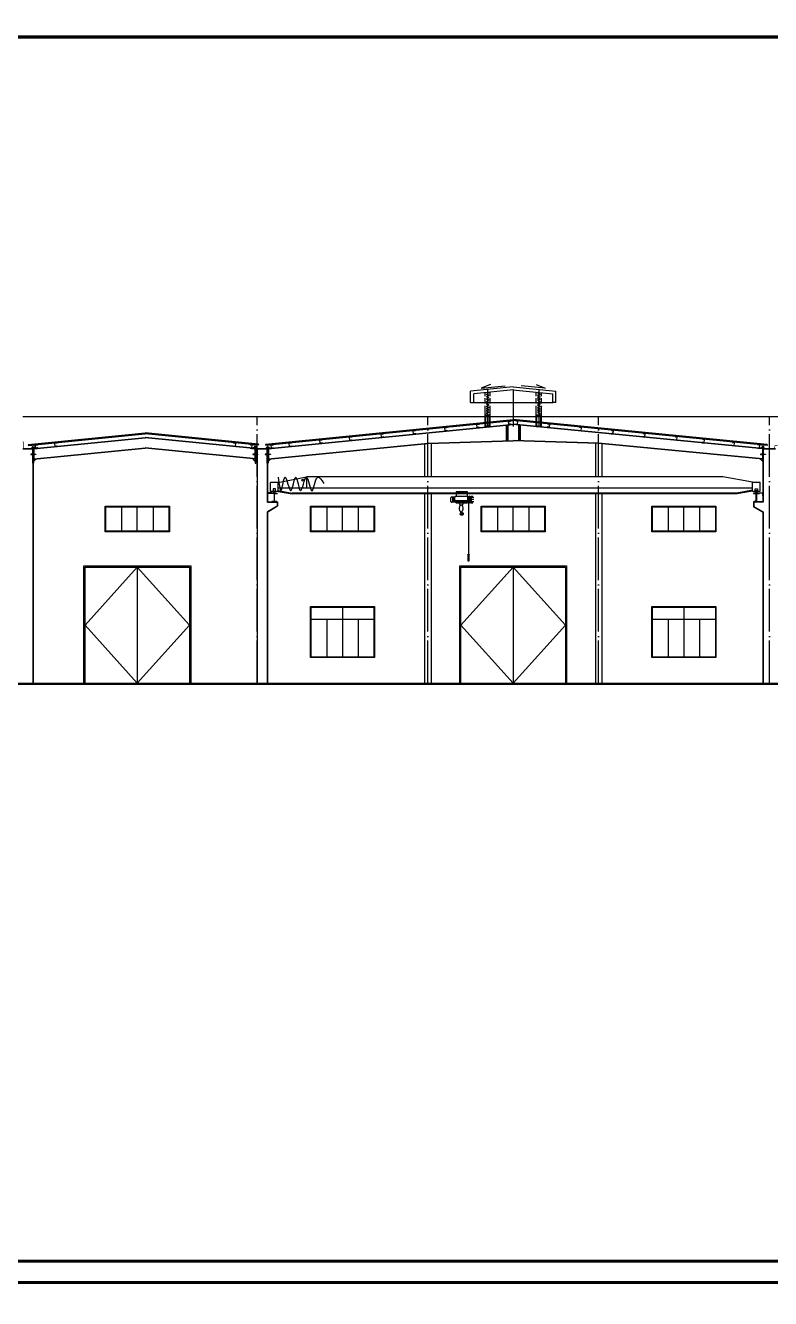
# Model space of a CAD drawing. Extents: x 4150464 to 4450492, y 75142 to 874437.
# Drawn here: x 4257031 to 4291934, y 137392 to 197079 of the extents above; entities that cross this region are included whole.
import ezdxf

# ---------------------------------------------------------------- set-up
doc = ezdxf.new("R2010")
doc.units = 0
doc.header["$LTSCALE"] = 1000
doc.header["$MEASUREMENT"] = 0
doc.linetypes.add('DASH', pattern=[0.35, 0.25, -0.1])
doc.linetypes.add('DOTE', pattern=[2.42, 2, -0.2, 0.02, -0.2])
for name, color, linetype in [('DIM_ELEV', 3, 'Continuous'), ('DOTE', 8, 'DOTE'), ('JC', 7, 'Continuous'), ('PUB_DIM', 3, 'Continuous'), ('PUB_TITLE', 4, 'Continuous'), ('卫浴', 7, 'Continuous'), ('图层8', 30, 'Continuous'), ('天沟', 7, 'Continuous'), ('窗', 4, 'Continuous'), ('线', 144, 'Continuous'), ('钢架', 3, 'Continuous'), ('门', 4, 'Continuous')]:
    doc.layers.add(name, color=color, linetype=linetype)

# ---------------------------------------------------------------- blocks, each defined once
blk = doc.blocks.new('A$C631C2DB8')
for p, q in [((10, 68), (0, 68)), ((170, 68), (180, 68))]:
    blk.add_line(p, q)
for points in [[(0, 68), (0, 0), (180, 0), (180, 68)], [(10, 68), (10, 10), (170, 10), (170, 68)]]:
    blk.add_lwpolyline(points)
blk = doc.blocks.new('TT')
at = {"layer": '图层8'}
for p, q in [((391101, -82693), (391185, -82686)), ((391114, -82852), (391101, -82693)), ((391105, -82697), (391181, -82691)), ((391117, -82848), (391105, -82697)), ((391197, -82846), (391114, -82852)), ((391193, -82842), (391117, -82848)), ((391181, -82691), (391183, -82713)), ((391183, -82713), (391187, -82713)), ((391183, -82713), (391183, -82713)), ((391185, -82686), (391187, -82713)), ((391191, -82819), (391191, -82819)), ((391191, -82819), (391195, -82819)), ((391191, -82819), (391193, -82842)), ((391195, -82819), (391197, -82846))]:
    blk.add_line(p, q, dxfattribs=at)
blk = doc.blocks.new('L100X80X8')
at = {"color": 6, "ltscale": 0.5}
for p, q in [((0, 0), (0, 320)), ((399, 0), (0, 0)), ((30, 80), (30, 288)), ((375, 30), (80, 30))]:
    blk.add_line(p, q, dxfattribs=at)
for centre, radius, start, end in [((-31, 260), 67.2, 24.71323, 62.48658), ((80, 80), 50, 180, 270), ((352, -13), 48.3, 15.43619, 62.57294)]:
    blk.add_arc(centre, radius, start, end, dxfattribs=at)
blk = doc.blocks.new('dfgdg')
at = {"linetype": 'Continuous'}
h = blk.add_hatch(color=3, dxfattribs=at)
h.paths.add_polyline_path([(1659821, -316997), (1659821, -317017), (1659811, -317017), (1659811, -316997)])
h.paths.add_polyline_path([(1659821, -316977), (1659821, -316997), (1659811, -316997), (1659811, -316977)])
h.paths.add_polyline_path([(1659811, -316977), (1659811, -316997), (1659801, -316997), (1659801, -316977)])
h.paths.add_polyline_path([(1659811, -316997), (1659811, -317017), (1659801, -317017), (1659801, -316997)])
h = blk.add_hatch(color=3, dxfattribs=at)
h.paths.add_polyline_path([(1659821, -316997), (1659821, -316977), (1659811, -316977), (1659811, -316997)])
h.paths.add_polyline_path([(1659821, -317017), (1659821, -316997), (1659811, -316997), (1659811, -317017)])
h.paths.add_polyline_path([(1659811, -317017), (1659811, -316997), (1659801, -316997), (1659801, -317017)])
h.paths.add_polyline_path([(1659811, -316997), (1659811, -316977), (1659801, -316977), (1659801, -316997)])
h = blk.add_hatch(color=3, dxfattribs=at)
h.paths.add_polyline_path([(1659821, -316997), (1659821, -317017), (1659811, -317017), (1659811, -316997)])
h.paths.add_polyline_path([(1659821, -316977), (1659821, -316997), (1659811, -316997), (1659811, -316977)])
h.paths.add_polyline_path([(1659811, -316977), (1659811, -316997), (1659801, -316997), (1659801, -316977)])
h.paths.add_polyline_path([(1659811, -316997), (1659811, -317017), (1659801, -317017), (1659801, -316997)])
h = blk.add_hatch(color=3, dxfattribs=at)
h.paths.add_polyline_path([(1659821, -316997), (1659821, -316977), (1659811, -316977), (1659811, -316997)])
h.paths.add_polyline_path([(1659821, -317017), (1659821, -316997), (1659811, -316997), (1659811, -317017)])
h.paths.add_polyline_path([(1659811, -317017), (1659811, -316997), (1659801, -316997), (1659801, -317017)])
h.paths.add_polyline_path([(1659811, -316997), (1659811, -316977), (1659801, -316977), (1659801, -316997)])
h = blk.add_hatch(color=3, dxfattribs=at)
h.paths.add_polyline_path([(1682625, -316997), (1682625, -317017), (1682635, -317017), (1682635, -316997)])
h.paths.add_polyline_path([(1682625, -316977), (1682625, -316997), (1682635, -316997), (1682635, -316977)])
h.paths.add_polyline_path([(1682635, -316977), (1682635, -316997), (1682645, -316997), (1682645, -316977)])
h.paths.add_polyline_path([(1682635, -316997), (1682635, -317017), (1682645, -317017), (1682645, -316997)])
h = blk.add_hatch(color=3, dxfattribs=at)
h.paths.add_polyline_path([(1682625, -316997), (1682625, -316977), (1682635, -316977), (1682635, -316997)])
h.paths.add_polyline_path([(1682625, -317017), (1682625, -316997), (1682635, -316997), (1682635, -317017)])
h.paths.add_polyline_path([(1682635, -317017), (1682635, -316997), (1682645, -316997), (1682645, -317017)])
h.paths.add_polyline_path([(1682635, -316997), (1682635, -316977), (1682645, -316977), (1682645, -316997)])
h = blk.add_hatch(color=3, dxfattribs=at)
h.paths.add_polyline_path([(1682625, -316997), (1682625, -317017), (1682635, -317017), (1682635, -316997)])
h.paths.add_polyline_path([(1682625, -316977), (1682625, -316997), (1682635, -316997), (1682635, -316977)])
h.paths.add_polyline_path([(1682635, -316977), (1682635, -316997), (1682645, -316997), (1682645, -316977)])
h.paths.add_polyline_path([(1682635, -316997), (1682635, -317017), (1682645, -317017), (1682645, -316997)])
h = blk.add_hatch(color=3, dxfattribs=at)
h.paths.add_polyline_path([(1682625, -316997), (1682625, -316977), (1682635, -316977), (1682635, -316997)])
h.paths.add_polyline_path([(1682625, -317017), (1682625, -316997), (1682635, -316997), (1682635, -317017)])
h.paths.add_polyline_path([(1682635, -317017), (1682635, -316997), (1682645, -316997), (1682645, -317017)])
h.paths.add_polyline_path([(1682635, -316997), (1682635, -316977), (1682645, -316977), (1682645, -316997)])
for p, q in [((1660111, -316499), (1661436, -316227)), ((1680937, -316227), (1661436, -316227)), ((1682337, -316491), (1680937, -316227)), ((1660111, -316499), (1659759, -316499)), ((1659882, -316915), (1659759, -316915)), ((1660111, -316915), (1659988, -316915)), ((1660111, -316873), (1660767, -316995)), ((1660111, -316915), (1660761, -317035)), ((1682337, -316866), (1681605, -316996)), ((1682337, -316907), (1681611, -317036)), ((1682337, -316491), (1682689, -316491)), ((1682337, -316907), (1682460, -316907)), ((1682565, -316907), (1682689, -316907)), ((1659811, -317015), (1659811, -316979)), ((1662245, -317035), (1660761, -317035)), ((1681611, -317036), (1660761, -317035)), ((1662245, -316995), (1660767, -316995)), ((1681605, -316996), (1660767, -316995)), ((1682635, -317015), (1682635, -316979))]:
    blk.add_line(p, q)
at = {"color": 7}
for p, q in [((1661436, -316227), (1661436, -316750)), ((1659759, -316915), (1659759, -316499)), ((1659907, -316938), (1659907, -316903)), ((1659907, -316903), (1659963, -316903)), ((1659912, -316925), (1659912, -316903)), ((1659915, -316922), (1659912, -316925)), ((1659912, -316925), (1659914, -316928)), ((1659914, -316928), (1659925, -316929)), ((1659915, -316922), (1659929, -316917)), ((1659925, -316929), (1659932, -316930)), ((1659929, -316917), (1659935, -316915)), ((1659932, -316930), (1659932, -316936)), ((1659932, -316936), (1659932, -316986)), ((1659935, -316915), (1659935, -316903)), ((1659941, -316917), (1659935, -316915)), ((1659938, -316930), (1659937, -316936)), ((1659937, -316936), (1659937, -316986)), ((1659944, -316929), (1659938, -316930)), ((1659955, -316922), (1659941, -316917)), ((1659955, -316928), (1659944, -316929)), ((1659955, -316922), (1659957, -316925)), ((1659957, -316925), (1659955, -316928)), ((1659957, -316925), (1659957, -316903)), ((1659963, -316938), (1659963, -316903)), ((1660111, -316915), (1660111, -316499)), ((1660111, -316750), (1670385, -316750)), ((1660111, -316750), (1682337, -316750)), ((1682337, -316907), (1682337, -316491)), ((1682540, -316895), (1682484, -316895)), ((1682484, -316930), (1682484, -316895)), ((1682490, -316917), (1682490, -316895)), ((1682493, -316914), (1682490, -316917)), ((1682490, -316917), (1682492, -316920)), ((1682492, -316920), (1682503, -316921)), ((1682493, -316914), (1682506, -316909)), ((1682503, -316921), (1682510, -316922)), ((1682506, -316909), (1682512, -316907)), ((1682510, -316922), (1682510, -316928)), ((1682510, -316928), (1682510, -316978)), ((1682512, -316907), (1682512, -316895)), ((1682518, -316909), (1682512, -316907)), ((1682516, -316922), (1682515, -316928)), ((1682515, -316928), (1682515, -316978)), ((1682522, -316921), (1682516, -316922)), ((1682533, -316914), (1682518, -316909)), ((1682533, -316920), (1682522, -316921)), ((1682533, -316914), (1682535, -316917)), ((1682535, -316917), (1682533, -316920)), ((1682535, -316917), (1682535, -316895)), ((1682540, -316930), (1682540, -316895)), ((1682689, -316907), (1682689, -316491)), ((1659917, -316992), (1659915, -316995)), ((1659915, -316995), (1659955, -316995)), ((1659930, -316990), (1659917, -316992)), ((1659932, -316986), (1659930, -316990)), ((1659937, -316986), (1659939, -316990)), ((1659939, -316990), (1659953, -316992)), ((1659953, -316992), (1659955, -316995)), ((1668204, -317388), (1668204, -317211)), ((1668242, -317173), (1668408, -317173)), ((1668408, -317427), (1668242, -317427)), ((1668283, -317173), (1668283, -317427)), ((1668283, -317190), (1668408, -317190)), ((1668283, -317222), (1668408, -317222)), ((1668283, -317258), (1668408, -317258)), ((1668283, -317275), (1668408, -317275)), ((1668283, -317316), (1668408, -317316)), ((1668283, -317352), (1668408, -317352)), ((1668283, -317369), (1668408, -317369)), ((1668283, -317410), (1668408, -317410)), ((1668457, -317140), (1668408, -317173)), ((1668408, -317337), (1668986, -317337)), ((1668457, -317460), (1668408, -317427)), ((1668457, -317140), (1669007, -317140)), ((1668457, -317460), (1668937, -317460)), ((1668937, -317460), (1668986, -317427)), ((1668986, -317140), (1668986, -317460)), ((1669007, -317140), (1669007, -317460)), ((1669007, -317157), (1669060, -317157)), ((1669007, -317443), (1669060, -317443)), ((1669060, -317150), (1669060, -317450)), ((1669080, -317150), (1669080, -317450)), ((1669080, -317157), (1669144, -317157)), ((1669080, -317443), (1669144, -317443)), ((1669144, -317140), (1669144, -317460)), ((1669144, -317140), (1669238, -317140)), ((1669144, -317460), (1669238, -317460)), ((1669156, -317140), (1669156, -317460)), ((1669272, -317197), (1669156, -317197)), ((1669272, -317300), (1669156, -317300)), ((1669272, -317402), (1669156, -317402)), ((1682495, -316984), (1682493, -316987)), ((1682533, -316987), (1682493, -316987)), ((1682508, -316982), (1682495, -316984)), ((1682510, -316978), (1682508, -316982)), ((1682515, -316978), (1682517, -316982)), ((1682517, -316982), (1682531, -316984)), ((1682531, -316984), (1682533, -316987)), ((1669004, -319888), (1669020, -319867)), ((1669020, -319867), (1669046, -319867)), ((1669034, -319898), (1669034, -319908)), ((1669046, -319867), (1669063, -319888))]:
    blk.add_line(p, q, dxfattribs=at)
at = {"color": 3}
for p, q in [((1659811, -317028), (1659811, -316967)), ((1659811, -316967), (1659811, -317028)), ((1659811, -317028), (1659811, -316967)), ((1659811, -316967), (1659811, -317028)), ((1682635, -317028), (1682635, -316967)), ((1682635, -316967), (1682635, -317028)), ((1682635, -317028), (1682635, -316967)), ((1682635, -316967), (1682635, -317028))]:
    blk.add_line(p, q, dxfattribs=at)
at = {"color": 5}
for p, q in [((1668586, -317460), (1668632, -317589)), ((1668783, -317460), (1668737, -317589)), ((1669033, -317443), (1669033, -319867))]:
    blk.add_line(p, q, dxfattribs=at)
blk.add_lwpolyline([(1660111, -316255), (1660146, -316512), (1660182, -316727), (1660200, -316807), (1660219, -316861), (1660229, -316876), (1660238, -316884), (1660248, -316882), (1660258, -316871), (1660278, -316819), (1660299, -316736), (1660343, -316526), (1660367, -316422), (1660392, -316334), (1660418, -316275), (1660431, -316259), (1660445, -316255), (1660460, -316264), (1660475, -316286), (1660507, -316359), (1660572, -316574), (1660605, -316687), (1660639, -316785), (1660672, -316853), (1660688, -316872), (1660704, -316877), (1660719, -316869), (1660735, -316848), (1660765, -316777), (1660823, -316564), (1660878, -316352), (1660906, -316282), (1660919, -316262), (1660933, -316255), (1660946, -316262), (1660960, -316281), (1660987, -316351), (1661043, -316565), (1661101, -316781), (1661130, -316853), (1661146, -316875), (1661161, -316883), (1661178, -316878), (1661194, -316859), (1661228, -316789), (1661262, -316689), (1661297, -316574), (1661332, -316458), (1661367, -316356), (1661401, -316284), (1661419, -316263), (1661436, -316255), (1661452, -316261), (1661469, -316281), (1661502, -316350), (1661534, -316449), (1661565, -316564), (1661626, -316782), (1661656, -316856), (1661670, -316879), (1661685, -316889), (1661700, -316886), (1661714, -316869), (1661744, -316804), (1661808, -316596), (1661843, -316480), (1661882, -316376), (1661903, -316332), (1661926, -316296), (1661949, -316270), (1661974, -316255), (1662004, -316254), (1662035, -316267), (1662068, -316294), (1662102, -316330), (1662172, -316427), (1662245, -316541)], dxfattribs=at)
at = {"color": 7}
for points in [[(1659963, -316938), (1659988, -316938), (1659988, -316799), (1659882, -316799), (1659882, -316938), (1659907, -316938)], [(1682484, -316930), (1682460, -316930), (1682460, -316791), (1682565, -316791), (1682565, -316930), (1682540, -316930)], [(1668693, -317876), (1668700, -317902), (1668729, -317913), (1668757, -317918), (1668778, -317935), (1668784, -317973), (1668778, -318007), (1668758, -318029), (1668723, -318035), (1668681, -318028), (1668658, -318011), (1668654, -317978), (1668629, -317963), (1668643, -317963), (1668660, -317966), (1668671, -317979), (1668672, -317997), (1668691, -318005), (1668718, -318008), (1668751, -317999), (1668755, -317976), (1668749, -317953), (1668730, -317942), (1668695, -317932), (1668675, -317923), (1668666, -317874)]]:
    blk.add_lwpolyline(points, dxfattribs=at)
for points in [[(1668457, -317140), (1668986, -317140), (1668986, -316936), (1668457, -316936)], [(1669004, -320180), (1669063, -320180), (1669063, -319888), (1669004, -319888)], [(1669020, -319908), (1669048, -319908), (1669048, -319898), (1669020, -319898)]]:
    blk.add_lwpolyline(points, close=True, dxfattribs=at)
at = {"color": 5}
blk.add_lwpolyline([(1668685, -317877), (1668702, -317874), (1668718, -317865), (1668734, -317850), (1668747, -317830), (1668758, -317806), (1668766, -317779), (1668771, -317749), (1668773, -317718), (1668771, -317687), (1668766, -317657), (1668758, -317629), (1668747, -317605), (1668734, -317585), (1668718, -317570), (1668702, -317561), (1668685, -317558), (1668667, -317561), (1668651, -317570), (1668636, -317585), (1668622, -317605), (1668611, -317629), (1668603, -317657), (1668598, -317687), (1668596, -317718), (1668598, -317749), (1668603, -317779), (1668611, -317806), (1668622, -317830), (1668636, -317850), (1668651, -317865), (1668667, -317874)], close=True, dxfattribs=at)
at = {"color": 7}
for centre, radius in [((1661276, -316395), 48), ((1661276, -316395), 45.2), ((1669033, -319935), 12.3), ((1669033, -319977), 12.3), ((1669033, -320019), 12.3), ((1669033, -320062), 12.3), ((1669033, -320103), 12.3), ((1669033, -320149), 12.3)]:
    blk.add_circle(centre, radius, dxfattribs=at)
for centre, radius, start, end in [((1668242, -317211), 38.4, 90, 180), ((1668242, -317388), 38.4, 180, 270), ((1668997, -317460), 10.2, 180, 0), ((1669070, -317150), 10.2, 0, 180), ((1669070, -317450), 10.2, 180, 0)]:
    blk.add_arc(centre, radius, start, end, dxfattribs=at)
at = {"color": 5}
for centre, start, end in [((1668300, -317322), 317.4697, 354.99375), ((1668343, -317322), 309.59826, 354.99375), ((1668385, -317322), 309.59826, 354.99375), ((1668428, -317322), 309.59826, 354.99375), ((1668471, -317322), 309.59826, 354.99375), ((1668514, -317322), 309.59826, 354.99375), ((1668557, -317322), 309.59826, 354.99375), ((1668600, -317322), 309.59826, 354.99375), ((1668643, -317322), 309.59826, 354.99375), ((1668686, -317322), 309.59826, 354.99375), ((1668729, -317322), 309.59826, 354.99375), ((1668772, -317322), 309.59826, 354.99375), ((1668815, -317322), 309.59826, 342.47719)]:
    blk.add_arc(centre, 179, start, end, dxfattribs=at)
at = {"layer": '卫浴'}
for p, q in [((1659941, -317011), (1660072, -317011)), ((1659941, -317395), (1660042, -317395)), ((1682505, -317395), (1682404, -317395))]:
    blk.add_line(p, q, dxfattribs=at)
for points in [[(1659623, -316995), (1659833, -316995), (1659833, -316979), (1659623, -316979)], [(1659791, -316995), (1660072, -316995), (1660072, -317011), (1659791, -317011)], [(1659821, -317411), (1660042, -317411), (1660042, -317395), (1659821, -317395)], [(1659922, -317395), (1659941, -317395), (1659941, -317011), (1659922, -317011)], [(1682655, -316995), (1682374, -316995), (1682374, -317011), (1682655, -317011)], [(1682625, -317411), (1682404, -317411), (1682404, -317395), (1682625, -317395)], [(1682524, -317395), (1682505, -317395), (1682505, -317011), (1682524, -317011)], [(1682823, -316995), (1682613, -316995), (1682613, -316979), (1682823, -316979)]]:
    blk.add_lwpolyline(points, close=True, dxfattribs=at)
at = {"layer": '卫浴', "yscale": 0.3000000000465661, "zscale": 0.3}
for p, xscale, rotation in [((1659624, -316995), 0.3000000000465661, 270), ((1682823, -316995), -0.3000000000465661, 90)]:
    blk.add_blockref('L100X80X8', p, dxfattribs=dict(at, xscale=xscale, rotation=rotation))

msp = doc.modelspace()

# ---------------------------------------------------------------- hatches: boundary and pattern name
at = {"layer": '线'}
h = msp.add_hatch(color=0, dxfattribs=at)
h.paths.add_polyline_path([(4257400, 177278), (4257400, 177290), (4257380, 177290), (4257380, 177278)])
h.paths.add_polyline_path([(4257420, 177278), (4257420, 177290), (4257400, 177290), (4257400, 177278)])
h.paths.add_polyline_path([(4257400, 177278), (4257400, 177266), (4257420, 177266), (4257420, 177278)])
h.paths.add_polyline_path([(4257400, 177266), (4257400, 177278), (4257380, 177278), (4257380, 177266)])
h = msp.add_hatch(color=0, dxfattribs=at)
h.paths.add_polyline_path([(4267795, 177278), (4267795, 177290), (4267815, 177290), (4267815, 177278)])
h.paths.add_polyline_path([(4267775, 177278), (4267775, 177290), (4267795, 177290), (4267795, 177278)])
h.paths.add_polyline_path([(4267795, 177278), (4267795, 177266), (4267775, 177266), (4267775, 177278)])
h.paths.add_polyline_path([(4267795, 177266), (4267795, 177278), (4267815, 177278), (4267815, 177266)])
h = msp.add_hatch(color=0, dxfattribs=at)
h.paths.add_polyline_path([(4268380, 177278), (4268380, 177290), (4268360, 177290), (4268360, 177278)])
h.paths.add_polyline_path([(4268400, 177278), (4268400, 177290), (4268380, 177290), (4268380, 177278)])
h.paths.add_polyline_path([(4268380, 177278), (4268380, 177266), (4268400, 177266), (4268400, 177278)])
h.paths.add_polyline_path([(4268380, 177266), (4268380, 177278), (4268360, 177278), (4268360, 177266)])
h = msp.add_hatch(color=0, dxfattribs=at)
h.paths.add_polyline_path([(4268395, 177278), (4268395, 177290), (4268375, 177290), (4268375, 177278)])
h.paths.add_polyline_path([(4268415, 177278), (4268415, 177290), (4268395, 177290), (4268395, 177278)])
h.paths.add_polyline_path([(4268395, 177278), (4268395, 177266), (4268415, 177266), (4268415, 177278)])
h.paths.add_polyline_path([(4268395, 177266), (4268395, 177278), (4268375, 177278), (4268375, 177266)])
h = msp.add_hatch(color=0, dxfattribs=at)
h.paths.add_polyline_path([(4291580, 177278), (4291580, 177290), (4291600, 177290), (4291600, 177278)])
h.paths.add_polyline_path([(4291560, 177278), (4291560, 177290), (4291580, 177290), (4291580, 177278)])
h.paths.add_polyline_path([(4291580, 177278), (4291580, 177266), (4291560, 177266), (4291560, 177278)])
h.paths.add_polyline_path([(4291580, 177266), (4291580, 177278), (4291600, 177278), (4291600, 177266)])
h = msp.add_hatch(color=0, dxfattribs=at)
h.paths.add_polyline_path([(4257400, 177155), (4257400, 177167), (4257380, 177167), (4257380, 177155)])
h.paths.add_polyline_path([(4257420, 177155), (4257420, 177167), (4257400, 177167), (4257400, 177155)])
h.paths.add_polyline_path([(4257400, 177155), (4257400, 177143), (4257420, 177143), (4257420, 177155)])
h.paths.add_polyline_path([(4257400, 177143), (4257400, 177155), (4257380, 177155), (4257380, 177143)])
h = msp.add_hatch(color=0, dxfattribs=at)
h.paths.add_polyline_path([(4257400, 177001), (4257400, 177013), (4257380, 177013), (4257380, 177001)])
h.paths.add_polyline_path([(4257420, 177001), (4257420, 177013), (4257400, 177013), (4257400, 177001)])
h.paths.add_polyline_path([(4257400, 177001), (4257400, 176989), (4257420, 176989), (4257420, 177001)])
h.paths.add_polyline_path([(4257400, 176989), (4257400, 177001), (4257380, 177001), (4257380, 176989)])
h = msp.add_hatch(color=0, dxfattribs=at)
h.paths.add_polyline_path([(4257400, 176856), (4257400, 176868), (4257380, 176868), (4257380, 176856)])
h.paths.add_polyline_path([(4257420, 176856), (4257420, 176868), (4257400, 176868), (4257400, 176856)])
h.paths.add_polyline_path([(4257400, 176856), (4257400, 176844), (4257420, 176844), (4257420, 176856)])
h.paths.add_polyline_path([(4257400, 176844), (4257400, 176856), (4257380, 176856), (4257380, 176844)])
h = msp.add_hatch(color=0, dxfattribs=at)
h.paths.add_polyline_path([(4257400, 176700), (4257400, 176712), (4257380, 176712), (4257380, 176700)])
h.paths.add_polyline_path([(4257420, 176700), (4257420, 176712), (4257400, 176712), (4257400, 176700)])
h.paths.add_polyline_path([(4257400, 176700), (4257400, 176688), (4257420, 176688), (4257420, 176700)])
h.paths.add_polyline_path([(4257400, 176688), (4257400, 176700), (4257380, 176700), (4257380, 176688)])
h = msp.add_hatch(color=0, dxfattribs=at)
h.paths.add_polyline_path([(4267795, 177155), (4267795, 177167), (4267815, 177167), (4267815, 177155)])
h.paths.add_polyline_path([(4267775, 177155), (4267775, 177167), (4267795, 177167), (4267795, 177155)])
h.paths.add_polyline_path([(4267795, 177155), (4267795, 177143), (4267775, 177143), (4267775, 177155)])
h.paths.add_polyline_path([(4267795, 177143), (4267795, 177155), (4267815, 177155), (4267815, 177143)])
h = msp.add_hatch(color=0, dxfattribs=at)
h.paths.add_polyline_path([(4267795, 177001), (4267795, 177013), (4267815, 177013), (4267815, 177001)])
h.paths.add_polyline_path([(4267775, 177001), (4267775, 177013), (4267795, 177013), (4267795, 177001)])
h.paths.add_polyline_path([(4267795, 177001), (4267795, 176989), (4267775, 176989), (4267775, 177001)])
h.paths.add_polyline_path([(4267795, 176989), (4267795, 177001), (4267815, 177001), (4267815, 176989)])
h = msp.add_hatch(color=0, dxfattribs=at)
h.paths.add_polyline_path([(4267795, 176856), (4267795, 176868), (4267815, 176868), (4267815, 176856)])
h.paths.add_polyline_path([(4267775, 176856), (4267775, 176868), (4267795, 176868), (4267795, 176856)])
h.paths.add_polyline_path([(4267795, 176856), (4267795, 176844), (4267775, 176844), (4267775, 176856)])
h.paths.add_polyline_path([(4267795, 176844), (4267795, 176856), (4267815, 176856), (4267815, 176844)])
h = msp.add_hatch(color=0, dxfattribs=at)
h.paths.add_polyline_path([(4267795, 176700), (4267795, 176712), (4267815, 176712), (4267815, 176700)])
h.paths.add_polyline_path([(4267775, 176700), (4267775, 176712), (4267795, 176712), (4267795, 176700)])
h.paths.add_polyline_path([(4267795, 176700), (4267795, 176688), (4267775, 176688), (4267775, 176700)])
h.paths.add_polyline_path([(4267795, 176688), (4267795, 176700), (4267815, 176700), (4267815, 176688)])
h = msp.add_hatch(color=0, dxfattribs=at)
h.paths.add_polyline_path([(4268380, 177155), (4268380, 177167), (4268360, 177167), (4268360, 177155)])
h.paths.add_polyline_path([(4268400, 177155), (4268400, 177167), (4268380, 177167), (4268380, 177155)])
h.paths.add_polyline_path([(4268380, 177155), (4268380, 177143), (4268400, 177143), (4268400, 177155)])
h.paths.add_polyline_path([(4268380, 177143), (4268380, 177155), (4268360, 177155), (4268360, 177143)])
h = msp.add_hatch(color=0, dxfattribs=at)
h.paths.add_polyline_path([(4268380, 177001), (4268380, 177013), (4268360, 177013), (4268360, 177001)])
h.paths.add_polyline_path([(4268400, 177001), (4268400, 177013), (4268380, 177013), (4268380, 177001)])
h.paths.add_polyline_path([(4268380, 177001), (4268380, 176989), (4268400, 176989), (4268400, 177001)])
h.paths.add_polyline_path([(4268380, 176989), (4268380, 177001), (4268360, 177001), (4268360, 176989)])
h = msp.add_hatch(color=0, dxfattribs=at)
h.paths.add_polyline_path([(4268380, 176856), (4268380, 176868), (4268360, 176868), (4268360, 176856)])
h.paths.add_polyline_path([(4268400, 176856), (4268400, 176868), (4268380, 176868), (4268380, 176856)])
h.paths.add_polyline_path([(4268380, 176856), (4268380, 176844), (4268400, 176844), (4268400, 176856)])
h.paths.add_polyline_path([(4268380, 176844), (4268380, 176856), (4268360, 176856), (4268360, 176844)])
h = msp.add_hatch(color=0, dxfattribs=at)
h.paths.add_polyline_path([(4268380, 176700), (4268380, 176712), (4268360, 176712), (4268360, 176700)])
h.paths.add_polyline_path([(4268400, 176700), (4268400, 176712), (4268380, 176712), (4268380, 176700)])
h.paths.add_polyline_path([(4268380, 176700), (4268380, 176688), (4268400, 176688), (4268400, 176700)])
h.paths.add_polyline_path([(4268380, 176688), (4268380, 176700), (4268360, 176700), (4268360, 176688)])
h = msp.add_hatch(color=0, dxfattribs=at)
h.paths.add_polyline_path([(4268395, 177155), (4268395, 177167), (4268375, 177167), (4268375, 177155)])
h.paths.add_polyline_path([(4268415, 177155), (4268415, 177167), (4268395, 177167), (4268395, 177155)])
h.paths.add_polyline_path([(4268395, 177155), (4268395, 177143), (4268415, 177143), (4268415, 177155)])
h.paths.add_polyline_path([(4268395, 177143), (4268395, 177155), (4268375, 177155), (4268375, 177143)])
h = msp.add_hatch(color=0, dxfattribs=at)
h.paths.add_polyline_path([(4268395, 177001), (4268395, 177013), (4268375, 177013), (4268375, 177001)])
h.paths.add_polyline_path([(4268415, 177001), (4268415, 177013), (4268395, 177013), (4268395, 177001)])
h.paths.add_polyline_path([(4268395, 177001), (4268395, 176989), (4268415, 176989), (4268415, 177001)])
h.paths.add_polyline_path([(4268395, 176989), (4268395, 177001), (4268375, 177001), (4268375, 176989)])
h = msp.add_hatch(color=0, dxfattribs=at)
h.paths.add_polyline_path([(4268395, 176856), (4268395, 176868), (4268375, 176868), (4268375, 176856)])
h.paths.add_polyline_path([(4268415, 176856), (4268415, 176868), (4268395, 176868), (4268395, 176856)])
h.paths.add_polyline_path([(4268395, 176856), (4268395, 176844), (4268415, 176844), (4268415, 176856)])
h.paths.add_polyline_path([(4268395, 176844), (4268395, 176856), (4268375, 176856), (4268375, 176844)])
h = msp.add_hatch(color=0, dxfattribs=at)
h.paths.add_polyline_path([(4268395, 176700), (4268395, 176712), (4268375, 176712), (4268375, 176700)])
h.paths.add_polyline_path([(4268415, 176700), (4268415, 176712), (4268395, 176712), (4268395, 176700)])
h.paths.add_polyline_path([(4268395, 176700), (4268395, 176688), (4268415, 176688), (4268415, 176700)])
h.paths.add_polyline_path([(4268395, 176688), (4268395, 176700), (4268375, 176700), (4268375, 176688)])
h = msp.add_hatch(color=0, dxfattribs=at)
h.paths.add_polyline_path([(4291580, 177155), (4291580, 177167), (4291600, 177167), (4291600, 177155)])
h.paths.add_polyline_path([(4291560, 177155), (4291560, 177167), (4291580, 177167), (4291580, 177155)])
h.paths.add_polyline_path([(4291580, 177155), (4291580, 177143), (4291560, 177143), (4291560, 177155)])
h.paths.add_polyline_path([(4291580, 177143), (4291580, 177155), (4291600, 177155), (4291600, 177143)])
h = msp.add_hatch(color=0, dxfattribs=at)
h.paths.add_polyline_path([(4291580, 177001), (4291580, 177013), (4291600, 177013), (4291600, 177001)])
h.paths.add_polyline_path([(4291560, 177001), (4291560, 177013), (4291580, 177013), (4291580, 177001)])
h.paths.add_polyline_path([(4291580, 177001), (4291580, 176989), (4291560, 176989), (4291560, 177001)])
h.paths.add_polyline_path([(4291580, 176989), (4291580, 177001), (4291600, 177001), (4291600, 176989)])
h = msp.add_hatch(color=0, dxfattribs=at)
h.paths.add_polyline_path([(4291580, 176856), (4291580, 176868), (4291600, 176868), (4291600, 176856)])
h.paths.add_polyline_path([(4291560, 176856), (4291560, 176868), (4291580, 176868), (4291580, 176856)])
h.paths.add_polyline_path([(4291580, 176856), (4291580, 176844), (4291560, 176844), (4291560, 176856)])
h.paths.add_polyline_path([(4291580, 176844), (4291580, 176856), (4291600, 176856), (4291600, 176844)])
h = msp.add_hatch(color=0, dxfattribs=at)
h.paths.add_polyline_path([(4291580, 176700), (4291580, 176712), (4291600, 176712), (4291600, 176700)])
h.paths.add_polyline_path([(4291560, 176700), (4291560, 176712), (4291580, 176712), (4291580, 176700)])
h.paths.add_polyline_path([(4291580, 176700), (4291580, 176688), (4291560, 176688), (4291560, 176700)])
h.paths.add_polyline_path([(4291580, 176688), (4291580, 176700), (4291600, 176700), (4291600, 176688)])

# ---------------------------------------------------------------- linework, layer by layer
for p, q in [((4279880, 180140), (4277880, 179940)), ((4277880, 179400), (4277880, 179940)), ((4279895, 179990), (4278030, 179804)), ((4278030, 179400), (4278030, 179804)), ((4279866, 179990), (4281730, 179804)), ((4279880, 180140), (4281880, 179940)), ((4281730, 179400), (4281730, 179804)), ((4281880, 179400), (4281880, 179940)), ((4277880, 179400), (4278030, 179400)), ((4278030, 179400), (4281730, 179400)), ((4281880, 179400), (4281730, 179400)), ((4278560, 178267), (4278560, 178999)), ((4278800, 178805), (4278560, 178805)), ((4278590, 178322), (4278590, 178805)), ((4278770, 178342), (4278770, 178805)), ((4278770, 178267), (4278770, 178805)), ((4278800, 178267), (4278800, 178999)), ((4278800, 178346), (4278800, 178999)), ((4280960, 178267), (4280960, 178999)), ((4280960, 178346), (4280960, 178999)), ((4280960, 178805), (4281200, 178805)), ((4280990, 178342), (4280990, 178805)), ((4280990, 178267), (4280990, 178805)), ((4281170, 178322), (4281170, 178805)), ((4281200, 178267), (4281200, 178999)), ((4278560, 178267), (4278800, 178267)), ((4281200, 178267), (4280960, 178267))]:
    msp.add_line(p, q)
at = {"linetype": 'DASH'}
for p, q in [((4278560, 178999), (4278560, 179857)), ((4278800, 178999), (4278800, 179881)), ((4280960, 178999), (4280960, 179881)), ((4281200, 178999), (4281200, 179857))]:
    msp.add_line(p, q, dxfattribs=at)
at = {"const_width": 80}
msp.add_lwpolyline([(4254518, 166199), (4256900, 166199), (4316080, 166199), (4316080, 166049), (4317810, 166049)], dxfattribs=at)
msp.add_lwpolyline([(4254518, 166239), (4256900, 166239), (4256900, 166239), (4256900, 166239), (4316120, 166239), (4316120, 166089), (4317810, 166089)])
at = {"layer": 'DIM_ELEV'}
for points in [[(4278809, 180252), (4278386, 180076), (4279503, 180188)], [(4280952, 180252), (4281375, 180076), (4280258, 180188)]]:
    msp.add_lwpolyline(points, dxfattribs=at)
at = {"layer": 'DOTE', "linetype": 'DOTE'}
for p, q in [((4278680, 179989), (4278680, 178244)), ((4279880, 180019), (4279880, 178274)), ((4281080, 179989), (4281080, 178244)), ((4267880, 166239), (4267880, 178739)), ((4275880, 166239), (4275880, 178739)), ((4283880, 166239), (4283880, 178739)), ((4291880, 166239), (4291880, 178739))]:
    msp.add_line(p, q, dxfattribs=at)
at = {"layer": 'PUB_DIM'}
for p, q in [((4278729, 179879), (4278621, 179784)), ((4278621, 179784), (4278634, 179768)), ((4278729, 179765), (4278621, 179669)), ((4278621, 179669), (4278634, 179654)), ((4278743, 179864), (4278634, 179768)), ((4278743, 179749), (4278634, 179654)), ((4278729, 179879), (4278743, 179864)), ((4278729, 179765), (4278743, 179749)), ((4281032, 179879), (4281018, 179864)), ((4281018, 179864), (4281126, 179768)), ((4281032, 179765), (4281018, 179749)), ((4281018, 179749), (4281126, 179654)), ((4281032, 179879), (4281140, 179784)), ((4281032, 179765), (4281140, 179669)), ((4281140, 179784), (4281126, 179768)), ((4281140, 179669), (4281126, 179654)), ((4278729, 179650), (4278621, 179554)), ((4278621, 179554), (4278634, 179539)), ((4278729, 179535), (4278621, 179439)), ((4278621, 179439), (4278634, 179424)), ((4278729, 179420), (4278621, 179324)), ((4278621, 179324), (4278634, 179309)), ((4278729, 179305), (4278621, 179209)), ((4278621, 179209), (4278634, 179194)), ((4278729, 179190), (4278621, 179109)), ((4278621, 179109), (4278634, 179094)), ((4278729, 179075), (4278621, 178995)), ((4278743, 179635), (4278634, 179539)), ((4278743, 179520), (4278634, 179424)), ((4278743, 179405), (4278634, 179309)), ((4278743, 179290), (4278634, 179194)), ((4278743, 179175), (4278634, 179094)), ((4278729, 179650), (4278743, 179635)), ((4278729, 179535), (4278743, 179520)), ((4278729, 179420), (4278743, 179405)), ((4278729, 179305), (4278743, 179290)), ((4278729, 179190), (4278743, 179175)), ((4278729, 179075), (4278743, 179060)), ((4281032, 179650), (4281018, 179635)), ((4281018, 179635), (4281126, 179539)), ((4281032, 179535), (4281018, 179520)), ((4281018, 179520), (4281126, 179424)), ((4281032, 179420), (4281018, 179405)), ((4281018, 179405), (4281126, 179309)), ((4281032, 179305), (4281018, 179290)), ((4281018, 179290), (4281126, 179194)), ((4281032, 179190), (4281018, 179175)), ((4281018, 179175), (4281126, 179094)), ((4281032, 179075), (4281018, 179060)), ((4281032, 179650), (4281140, 179554)), ((4281032, 179535), (4281140, 179439)), ((4281032, 179420), (4281140, 179324)), ((4281032, 179305), (4281140, 179209)), ((4281032, 179190), (4281140, 179109)), ((4281032, 179075), (4281140, 178995)), ((4281140, 179554), (4281126, 179539)), ((4281140, 179439), (4281126, 179424)), ((4281140, 179324), (4281126, 179309)), ((4281140, 179209), (4281126, 179194)), ((4281140, 179109), (4281126, 179094)), ((4278621, 178995), (4278634, 178979)), ((4278729, 178960), (4278621, 178880)), ((4278621, 178880), (4278634, 178864)), ((4278743, 179060), (4278634, 178979)), ((4278743, 178945), (4278634, 178864)), ((4278729, 178960), (4278743, 178945)), ((4281018, 179060), (4281126, 178979)), ((4281032, 178960), (4281018, 178945)), ((4281018, 178945), (4281126, 178864)), ((4281032, 178960), (4281140, 178880)), ((4281140, 178995), (4281126, 178979)), ((4281140, 178880), (4281126, 178864))]:
    msp.add_line(p, q, dxfattribs=at)
at = {"layer": 'PUB_TITLE', "const_width": 150}
for points in [[(4248288, 138142), (4332388, 138142), (4332388, 197542), (4248288, 197542)], [(4250788, 139142), (4331388, 139142), (4331388, 196542), (4250788, 196542)]]:
    msp.add_lwpolyline(points, close=True, dxfattribs=at)
at = {"layer": 'PUB_TITLE'}
msp.add_lwpolyline([(4248288, 75142), (4382088, 75142), (4382088, 138142), (4248288, 138142)], close=True, dxfattribs=at)
at = {"layer": '天沟', "const_width": 30}
for points in [[(4256899, 177557), (4256927, 177556), (4256927, 177254), (4257293, 177254), (4257391, 177388), (4257486, 177396)], [(4267676, 177408), (4267821, 177384), (4267869, 177255), (4268097, 177239), (4268322, 177255), (4268366, 177384), (4268515, 177408)], [(4291461, 177408), (4291606, 177384), (4291654, 177255), (4291882, 177239), (4292107, 177255), (4292151, 177384), (4292300, 177408)]]:
    msp.add_lwpolyline(points, dxfattribs=at)
at = {"layer": '窗', "color": 251}
for p, q in [((4261535, 174509), (4261535, 173369)), ((4262270, 173369), (4262270, 174509)), ((4263005, 174509), (4263005, 173369)), ((4271145, 174509), (4271145, 173369)), ((4271880, 173369), (4271880, 174509)), ((4272615, 174509), (4272615, 173369)), ((4279145, 174509), (4279145, 173369)), ((4279880, 173369), (4279880, 174509)), ((4280615, 174509), (4280615, 173369)), ((4287145, 174509), (4287145, 173369)), ((4287880, 173369), (4287880, 174509)), ((4288615, 174509), (4288615, 173369)), ((4271880, 169809), (4271880, 167469)), ((4287880, 169809), (4287880, 167469)), ((4270410, 169239), (4273350, 169239)), ((4271145, 169239), (4271145, 167469)), ((4272615, 169239), (4272615, 167469)), ((4286410, 169239), (4289350, 169239)), ((4287145, 169239), (4287145, 167469)), ((4288615, 169239), (4288615, 167469))]:
    msp.add_line(p, q, dxfattribs=at)
for points in [[(4260770, 174539), (4263770, 174539), (4263770, 173339), (4260770, 173339)], [(4260800, 174509), (4263740, 174509), (4263740, 173369), (4260800, 173369)], [(4270380, 174539), (4273380, 174539), (4273380, 173339), (4270380, 173339)], [(4270410, 174509), (4273350, 174509), (4273350, 173369), (4270410, 173369)], [(4278380, 174539), (4281380, 174539), (4281380, 173339), (4278380, 173339)], [(4278410, 174509), (4281350, 174509), (4281350, 173369), (4278410, 173369)], [(4286380, 174539), (4289380, 174539), (4289380, 173339), (4286380, 173339)], [(4286410, 174509), (4289350, 174509), (4289350, 173369), (4286410, 173369)], [(4270380, 169839), (4273380, 169839), (4273380, 167439), (4270380, 167439)], [(4270410, 169809), (4273350, 169809), (4273350, 167469), (4270410, 167469)], [(4286380, 169839), (4289380, 169839), (4289380, 167439), (4286380, 167439)], [(4286410, 169809), (4289350, 169809), (4289350, 167469), (4286410, 167469)]]:
    msp.add_lwpolyline(points, close=True, dxfattribs=at)
at = {"layer": '线', "color": 251}
msp.add_line((4256900, 178739), (4315880, 178739), dxfattribs=at)
at = {"layer": '线'}
msp.add_line((4267640, 177239), (4267880, 177239), dxfattribs=at)
msp.add_lwpolyline([(4267640, 166239), (4316120, 166239)], dxfattribs=at)
at = {"layer": '钢架'}
for p, q in [((4268280, 177450), (4279880, 178610)), ((4268285, 177401), (4279880, 178560)), ((4291783, 177440), (4279880, 178611)), ((4291778, 177391), (4279880, 178560)), ((4257161, 177436), (4262640, 177984)), ((4257166, 177387), (4262640, 177934)), ((4267940, 177454), (4262640, 177984)), ((4267935, 177405), (4262640, 177934)), ((4268400, 177241), (4279880, 178389)), ((4268400, 177226), (4279880, 178374)), ((4279555, 178342), (4279555, 177608)), ((4279575, 178344), (4279575, 177608)), ((4279614, 178348), (4279614, 177609)), ((4279634, 178350), (4279634, 177610)), ((4279634, 178350), (4279634, 177610)), ((4291560, 177241), (4279880, 178389)), ((4291560, 177226), (4279880, 178374)), ((4280128, 178350), (4280128, 177610)), ((4280128, 178350), (4280128, 177610)), ((4280148, 178348), (4280148, 177609)), ((4280190, 178344), (4280190, 177608)), ((4280210, 178342), (4280210, 177608)), ((4257161, 177436), (4257166, 177387)), ((4257380, 177329), (4257313, 177239)), ((4257360, 177278), (4257440, 177278)), ((4257420, 177241), (4262640, 177763)), ((4257420, 177226), (4262640, 177748)), ((4257420, 177329), (4257509, 177248)), ((4257420, 176754), (4262640, 177276)), ((4267860, 177241), (4262640, 177763)), ((4267860, 177226), (4262640, 177748)), ((4267860, 176754), (4262640, 177276)), ((4267775, 177329), (4267687, 177248)), ((4267835, 177278), (4267755, 177278)), ((4267815, 177329), (4267859, 177239)), ((4267940, 177454), (4267935, 177405)), ((4268280, 177450), (4268285, 177401)), ((4268360, 177329), (4268293, 177239)), ((4268375, 177329), (4268332, 177239)), ((4268340, 177278), (4268420, 177278)), ((4268355, 177278), (4268435, 177278)), ((4268400, 176754), (4275880, 177502)), ((4268400, 176739), (4275880, 177487)), ((4268400, 177329), (4268489, 177248)), ((4268415, 177329), (4268504, 177248)), ((4275730, 177472), (4275730, 175924)), ((4275880, 177502), (4279882, 177617)), ((4275880, 177487), (4279882, 177602)), ((4276030, 177491), (4276030, 175924)), ((4283884, 177502), (4279882, 177617)), ((4283883, 177487), (4279882, 177602)), ((4283730, 177491), (4283730, 175924)), ((4291560, 176754), (4283880, 177502)), ((4291560, 176739), (4283883, 177487)), ((4284030, 177472), (4284030, 175924)), ((4291560, 177329), (4291472, 177248)), ((4291620, 177278), (4291540, 177278)), ((4291600, 177329), (4291644, 177239)), ((4291783, 177440), (4291778, 177391)), ((4256900, 177239), (4257380, 177239)), ((4256900, 177224), (4257380, 177224)), ((4257360, 177155), (4257440, 177155)), ((4257360, 177001), (4257440, 177001)), ((4257360, 176856), (4257440, 176856)), ((4257360, 176700), (4257440, 176700)), ((4257400, 174739), (4257400, 177239)), ((4257420, 176739), (4262640, 177261)), ((4257420, 176649), (4257510, 176746)), ((4267860, 176739), (4262640, 177261)), ((4267775, 176649), (4267686, 176746)), ((4267835, 177155), (4267755, 177155)), ((4267835, 177001), (4267755, 177001)), ((4267835, 176856), (4267755, 176856)), ((4267835, 176700), (4267755, 176700)), ((4267815, 177239), (4268375, 177239)), ((4267815, 177224), (4268375, 177224)), ((4267880, 177239), (4268360, 177239)), ((4267880, 177224), (4268360, 177224)), ((4267895, 166239), (4267895, 177239)), ((4268340, 177155), (4268420, 177155)), ((4268340, 177001), (4268420, 177001)), ((4268340, 176856), (4268420, 176856)), ((4268340, 176700), (4268420, 176700)), ((4268355, 177155), (4268435, 177155)), ((4268355, 177001), (4268435, 177001)), ((4268355, 176856), (4268435, 176856)), ((4268355, 176700), (4268435, 176700)), ((4268380, 174739), (4268380, 177239)), ((4268400, 176649), (4268490, 176746)), ((4268415, 176649), (4268505, 176746)), ((4291560, 176649), (4291471, 176746)), ((4291620, 177155), (4291540, 177155)), ((4291620, 177001), (4291540, 177001)), ((4291620, 176856), (4291540, 176856)), ((4291620, 176700), (4291540, 176700)), ((4291580, 177239), (4291580, 174739)), ((4291600, 177239), (4292160, 177239)), ((4291600, 177224), (4292160, 177224)), ((4257385, 174724), (4257385, 176559)), ((4268365, 174724), (4268365, 176559)), ((4291595, 176559), (4291595, 174724)), ((4275730, 175115), (4275730, 166239)), ((4276030, 175115), (4276030, 166239)), ((4283730, 175115), (4283730, 166239)), ((4284030, 175115), (4284030, 166239)), ((4257385, 166239), (4257385, 174724)), ((4257400, 166239), (4257400, 174739)), ((4268365, 172724), (4268365, 174277)), ((4268380, 172724), (4268380, 174268)), ((4291580, 174268), (4291580, 172724)), ((4291595, 174277), (4291595, 172724)), ((4268365, 166239), (4268365, 172724)), ((4268380, 166239), (4268380, 172724)), ((4291580, 172724), (4291580, 166239)), ((4291595, 172724), (4291595, 166239))]:
    msp.add_line(p, q, dxfattribs=at)
for points in [[(4257380, 177329), (4257400, 177329), (4257400, 176559), (4257380, 176559)], [(4257380, 177290), (4257420, 177290), (4257420, 177266), (4257380, 177266)], [(4257400, 177329), (4257420, 177329), (4257420, 176649), (4257400, 176649)], [(4267795, 177329), (4267775, 177329), (4267775, 176649), (4267795, 176649)], [(4267815, 177290), (4267775, 177290), (4267775, 177266), (4267815, 177266)], [(4267815, 177329), (4267795, 177329), (4267795, 176559), (4267815, 176559)], [(4268360, 177329), (4268380, 177329), (4268380, 176559), (4268360, 176559)], [(4268360, 177290), (4268400, 177290), (4268400, 177266), (4268360, 177266)], [(4268375, 177329), (4268395, 177329), (4268395, 176559), (4268375, 176559)], [(4268375, 177290), (4268415, 177290), (4268415, 177266), (4268375, 177266)], [(4268380, 177329), (4268400, 177329), (4268400, 176649), (4268380, 176649)], [(4268395, 177329), (4268415, 177329), (4268415, 176649), (4268395, 176649)], [(4291580, 177329), (4291560, 177329), (4291560, 176649), (4291580, 176649)], [(4291600, 177290), (4291560, 177290), (4291560, 177266), (4291600, 177266)], [(4291600, 177329), (4291580, 177329), (4291580, 176559), (4291600, 176559)], [(4257380, 176981), (4257286, 176981), (4257286, 176960), (4257380, 176960)], [(4257380, 177167), (4257420, 177167), (4257420, 177143), (4257380, 177143)], [(4257380, 177013), (4257420, 177013), (4257420, 176989), (4257380, 176989)], [(4257380, 176868), (4257420, 176868), (4257420, 176844), (4257380, 176844)], [(4257380, 176712), (4257420, 176712), (4257420, 176688), (4257380, 176688)], [(4257420, 176981), (4257514, 176981), (4257514, 176960), (4257420, 176960)], [(4267775, 176981), (4267681, 176981), (4267681, 176960), (4267775, 176960)], [(4267815, 177167), (4267775, 177167), (4267775, 177143), (4267815, 177143)], [(4267815, 177013), (4267775, 177013), (4267775, 176989), (4267815, 176989)], [(4267815, 176868), (4267775, 176868), (4267775, 176844), (4267815, 176844)], [(4267815, 176712), (4267775, 176712), (4267775, 176688), (4267815, 176688)], [(4267815, 176981), (4267909, 176981), (4267909, 176960), (4267815, 176960)], [(4268360, 176981), (4268266, 176981), (4268266, 176960), (4268360, 176960)], [(4268375, 176981), (4268281, 176981), (4268281, 176960), (4268375, 176960)], [(4268360, 177167), (4268400, 177167), (4268400, 177143), (4268360, 177143)], [(4268360, 177013), (4268400, 177013), (4268400, 176989), (4268360, 176989)], [(4268360, 176868), (4268400, 176868), (4268400, 176844), (4268360, 176844)], [(4268360, 176712), (4268400, 176712), (4268400, 176688), (4268360, 176688)], [(4268375, 177167), (4268415, 177167), (4268415, 177143), (4268375, 177143)], [(4268375, 177013), (4268415, 177013), (4268415, 176989), (4268375, 176989)], [(4268375, 176868), (4268415, 176868), (4268415, 176844), (4268375, 176844)], [(4268375, 176712), (4268415, 176712), (4268415, 176688), (4268375, 176688)], [(4268400, 176981), (4268494, 176981), (4268494, 176960), (4268400, 176960)], [(4268415, 176981), (4268509, 176981), (4268509, 176960), (4268415, 176960)], [(4291560, 176981), (4291466, 176981), (4291466, 176960), (4291560, 176960)], [(4291600, 177167), (4291560, 177167), (4291560, 177143), (4291600, 177143)], [(4291600, 177013), (4291560, 177013), (4291560, 176989), (4291600, 176989)], [(4291600, 176868), (4291560, 176868), (4291560, 176844), (4291600, 176844)], [(4291600, 176712), (4291560, 176712), (4291560, 176688), (4291600, 176688)], [(4291600, 176981), (4291694, 176981), (4291694, 176960), (4291600, 176960)]]:
    msp.add_lwpolyline(points, close=True, dxfattribs=at)
for points in [[(4268365, 174724), (4268815, 174724), (4268815, 174544), (4268365, 174277)], [(4268380, 174739), (4268830, 174739), (4268830, 174536), (4268380, 174268)], [(4291580, 174739), (4291130, 174739), (4291130, 174512), (4291580, 174268)], [(4291595, 174724), (4291145, 174724), (4291145, 174521), (4291595, 174277)]]:
    msp.add_lwpolyline(points, dxfattribs=at)
at = {"layer": '门', "color": 251}
for p, q in [((4262270, 171689), (4262270, 166239)), ((4279880, 171689), (4279880, 166239))]:
    msp.add_line(p, q, dxfattribs=at)
for points in [[(4259770, 166239), (4259770, 171739), (4264770, 171739), (4264770, 166239)], [(4259820, 166239), (4259820, 171689), (4264720, 171689), (4264720, 166239)], [(4262270, 171689), (4259820, 168964), (4262270, 166239)], [(4262270, 171689), (4264720, 168964), (4262270, 166239)], [(4277380, 166239), (4277380, 171739), (4282380, 171739), (4282380, 166239)], [(4277430, 166239), (4277430, 171689), (4282330, 171689), (4282330, 166239)], [(4279880, 171689), (4277430, 168964), (4279880, 166239)], [(4279880, 171689), (4282330, 168964), (4279880, 166239)]]:
    msp.add_lwpolyline(points, dxfattribs=at)

# ---------------------------------------------------------------- block references
at = {"xscale": -1, "rotation": 180}
msp.add_blockref('A$C631C2DB8', (4278590, 178805), dxfattribs=at)
at = {"rotation": 180}
msp.add_blockref('A$C631C2DB8', (4281170, 178805), dxfattribs=at)
msp.add_blockref('A$C631C2DB8', (4278590, 178267))
at = {"xscale": -1}
msp.add_blockref('A$C631C2DB8', (4281170, 178267), dxfattribs=at)
at = {"layer": 'JC'}
for p, rotation in [((3887002, 253449), 1.136420245454299), ((3881031, 252852), 1.136420245454299), ((3882524, 253001), 1.136420245454299), ((3884016, 253150), 1.136420245454299), ((3885509, 253299), 1.136420245454299), ((3864828, 252329), 1.136420245454299), ((3865734, 252420), 1.136420245454299), ((3876005, 252999), 1.039469532218193), ((3876714, 252420), 1.136420245454299), ((3878153, 252564), 1.136420245454299), ((3879539, 252702), 1.136420245454299)]:
    msp.add_blockref('TT', p, dxfattribs=dict(at, rotation=rotation))
at = {"layer": 'JC', "xscale": -1}
for p, rotation in [((4672639, 254113), 358.9605304677818), ((4674125, 253967), 358.9605304677818), ((4675617, 253820), 358.9605304677818), ((4677110, 253673), 358.9605304677818), ((4678603, 253526), 358.9605304677818), ((4659547, 252420), 358.8635797545458), ((4660186, 252999), 358.9605304677818), ((4680096, 253380), 358.9605304677818), ((4681385, 253253), 358.9605304677818), ((4682783, 253116), 358.9605304677818), ((4683971, 252999), 358.9605304677818)]:
    msp.add_blockref('TT', p, dxfattribs=dict(at, rotation=rotation))
at = {"layer": '线', "color": 0}
msp.add_blockref('dfgdg', (2608757, 492151), dxfattribs=at)

doc.saveas('drawing.dxf')
